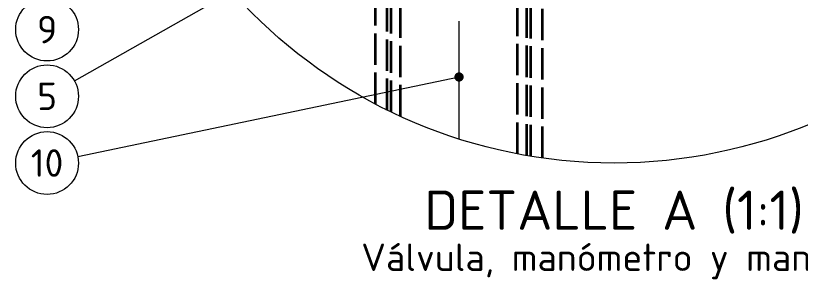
# Model space of a CAD drawing. Header units: millimetres. Extents: x 0 to 2382, y 0 to 420.
# Drawn here: x 914.4 to 1014.4, y 245.7 to 279.3 of the extents above; entities that cross this region are included whole.
import ezdxf
from ezdxf.enums import TextEntityAlignment as Align

# ---------------------------------------------------------------- set-up
doc = ezdxf.new("R2010")
doc.units = ezdxf.units.MM
doc.linetypes.add('IRAM-E-TRAZOS', pattern=[5, 4, -1])
doc.linetypes.add('IRAM-F-TRAZO-PUNTO', pattern=[20, 15, -2, 1, -2])
for name, color, linetype, lineweight in [('02-OCULTA', 4, 'IRAM-E-TRAZOS', 35), ('03-EJE', 1, 'IRAM-F-TRAZO-PUNTO', 18), ('06-TEXTO', 7, 'CONTINUOUS', 25), ('08-FINA', 5, 'CONTINUOUS', 18)]:
    doc.layers.add(name, color=color, linetype=linetype, lineweight=lineweight)
doc.styles.add('ISO3098', font='isocpeur.ttf')

msp = doc.modelspace()

# ---------------------------------------------------------------- hatches: boundary and pattern name
at = {"layer": '08-FINA'}
h = msp.add_hatch(color=7, dxfattribs=at)
h.dxf.hatch_style = 1
edge = h.paths.add_edge_path()
edge.add_arc((970.917, 271.462), 0.6, 0, 360)

# ---------------------------------------------------------------- linework, layer by layer
at = {"layer": '02-OCULTA'}
for points in [[(960.267, 268.019), (960.267, 293.345)], [(961.767, 267.254), (961.767, 293.345)], [(980.067, 261.371), (980.067, 293.345)], [(981.567, 261.142), (981.567, 293.345)], [(962.267, 267.01), (962.267, 285.863)], [(963.467, 266.445), (963.467, 285.863)], [(978.367, 261.674), (978.367, 285.863)], [(979.567, 261.452), (979.567, 285.863)]]:
    msp.add_lwpolyline(points, dxfattribs=at)
at = {"layer": '03-EJE'}
msp.add_lwpolyline([(970.917, 263.566), (970.917, 352.355)], dxfattribs=at)
at = {"layer": '08-FINA'}
for p, q in [((921.897, 270.972), (970.917, 298.745)), ((922.332, 261.318), (970.917, 271.462))]:
    msp.add_line(p, q, dxfattribs=at)
for centre, radius in [((990.667, 325.75), 65.25), ((918.417, 277.5), 4), ((918.417, 269), 4), ((918.417, 260.5), 4)]:
    msp.add_circle(centre, radius, dxfattribs=at)

# ---------------------------------------------------------------- texts
at = {"layer": '06-TEXTO', "style": 'ISO3098'}
for s, height, p in [('9', 3.5, (918.417, 277.5)), ('5', 3.5, (918.417, 269)), ('10', 3.5, (918.417, 260.5)), ('DETALLE A (1:1)', 5, (990.667, 254.5)), ('Válvula, manómetro y manijas', 3.5, (990.667, 248.5))]:
    msp.add_text(s, height=height, dxfattribs=at).set_placement(p, align=Align.MIDDLE_CENTER)

doc.saveas('drawing.dxf')
